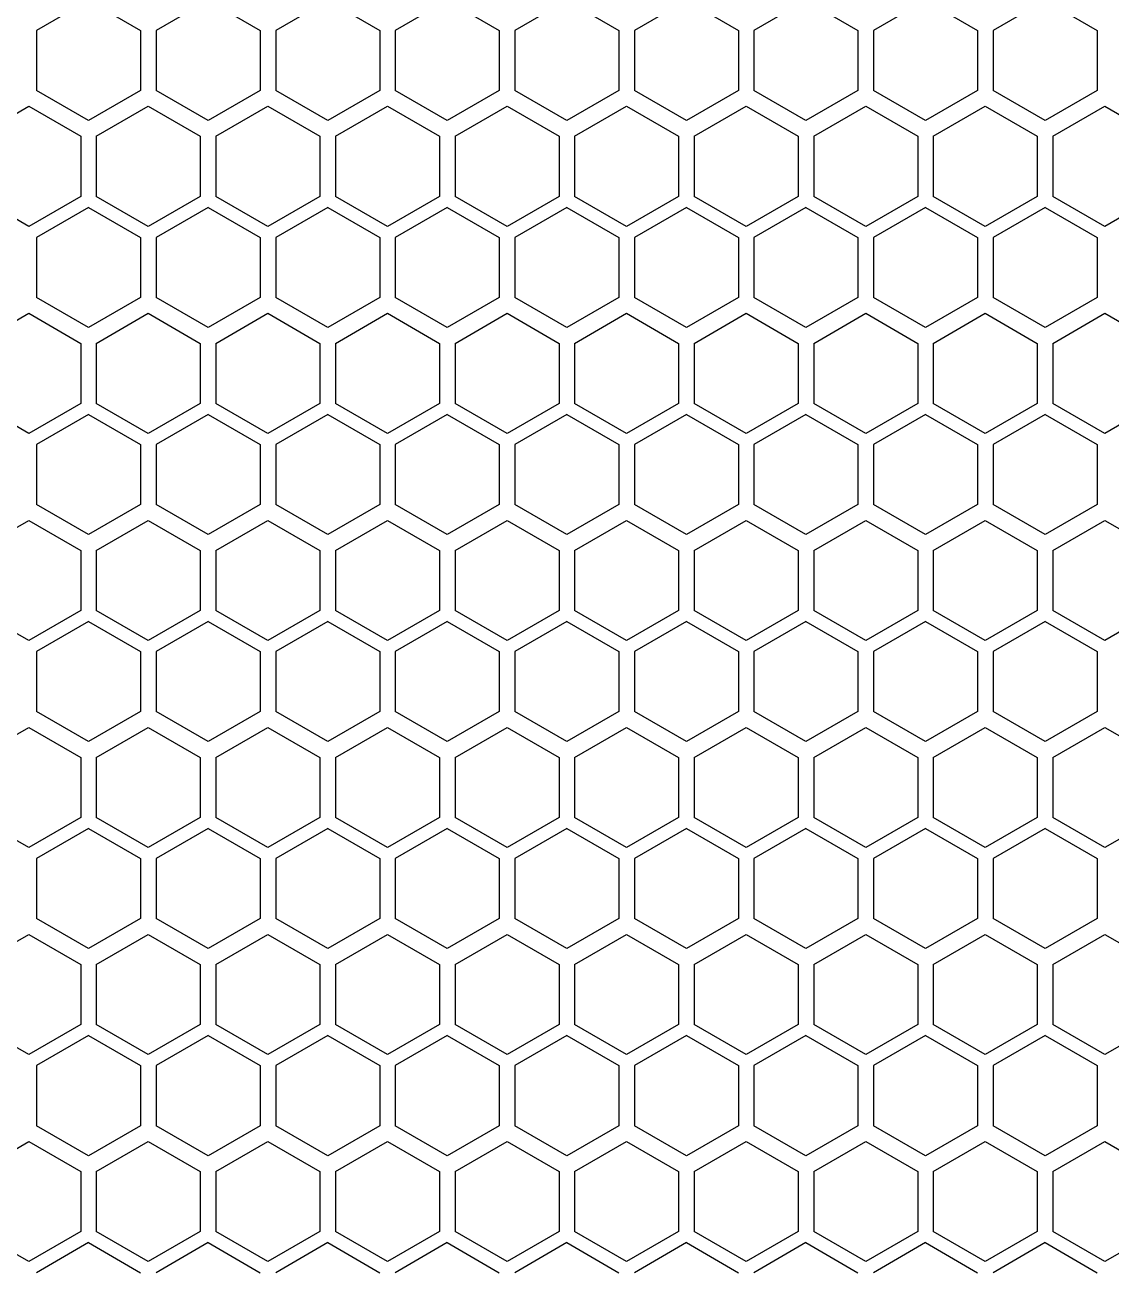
# Model space of a CAD drawing. Header units: millimetres. Extents: x 55614 to 110757, y -66981 to -47484.
# Drawn here: x 77966.1 to 78049.7, y -50404.2 to -50308.6 of the extents above; entities that cross this region are included whole.
import ezdxf

# ---------------------------------------------------------------- set-up
doc = ezdxf.new("R2010")
doc.units = ezdxf.units.MM
doc.layers.add('4215-0412-2-1_0', color=7, linetype='Continuous')
doc.layers.add('THICK', color=7, linetype='Continuous', lineweight=0)

# ---------------------------------------------------------------- blocks, each defined once
blk = doc.blocks.new('RU67I6756')
at = {"layer": '4215-0412-2-1_0', "color": 0, "linetype": 'Continuous'}
for p, q in [((24671.858, 16483.774), (24667.857, 16481.464)), ((24671.858, 16483.774), (24675.859, 16481.464)), ((24681.058, 16483.774), (24677.057, 16481.464)), ((24681.058, 16483.774), (24685.059, 16481.464)), ((24690.258, 16483.774), (24686.257, 16481.464)), ((24690.258, 16483.774), (24694.259, 16481.464)), ((24699.458, 16483.774), (24695.457, 16481.464)), ((24699.458, 16483.774), (24703.459, 16481.464)), ((24708.658, 16483.774), (24704.657, 16481.464)), ((24708.658, 16483.774), (24712.659, 16481.464)), ((24717.858, 16483.774), (24713.857, 16481.464)), ((24717.858, 16483.774), (24721.859, 16481.464)), ((24727.058, 16483.774), (24723.057, 16481.464)), ((24727.058, 16483.774), (24731.059, 16481.464)), ((24736.258, 16483.774), (24732.257, 16481.464)), ((24736.258, 16483.774), (24740.259, 16481.464)), ((24745.458, 16483.774), (24741.457, 16481.464)), ((24745.458, 16483.774), (24749.459, 16481.464)), ((24667.857, 16481.464), (24667.857, 16476.844)), ((24675.859, 16481.464), (24675.859, 16476.844)), ((24677.057, 16481.464), (24677.057, 16476.844)), ((24685.059, 16481.464), (24685.059, 16476.844)), ((24686.257, 16481.464), (24686.257, 16476.844)), ((24694.259, 16481.464), (24694.259, 16476.844)), ((24695.457, 16481.464), (24695.457, 16476.844)), ((24703.459, 16481.464), (24703.459, 16476.844)), ((24704.657, 16481.464), (24704.657, 16476.844)), ((24712.659, 16481.464), (24712.659, 16476.844)), ((24713.857, 16481.464), (24713.857, 16476.844)), ((24721.859, 16481.464), (24721.859, 16476.844)), ((24723.057, 16481.464), (24723.057, 16476.844)), ((24731.059, 16481.464), (24731.059, 16476.844)), ((24732.257, 16481.464), (24732.257, 16476.844)), ((24740.259, 16481.464), (24740.259, 16476.844)), ((24741.457, 16481.464), (24741.457, 16476.844)), ((24749.459, 16481.464), (24749.459, 16476.844)), ((24671.858, 16474.534), (24667.857, 16476.844)), ((24675.859, 16476.844), (24671.858, 16474.534)), ((24681.058, 16474.534), (24677.057, 16476.844)), ((24685.059, 16476.844), (24681.058, 16474.534)), ((24690.258, 16474.534), (24686.257, 16476.844)), ((24694.259, 16476.844), (24690.258, 16474.534)), ((24699.458, 16474.534), (24695.457, 16476.844)), ((24703.459, 16476.844), (24699.458, 16474.534)), ((24708.658, 16474.534), (24704.657, 16476.844)), ((24712.659, 16476.844), (24708.658, 16474.534)), ((24717.858, 16474.534), (24713.857, 16476.844)), ((24721.859, 16476.844), (24717.858, 16474.534)), ((24727.058, 16474.534), (24723.057, 16476.844)), ((24731.059, 16476.844), (24727.058, 16474.534)), ((24736.258, 16474.534), (24732.257, 16476.844)), ((24740.259, 16476.844), (24736.258, 16474.534)), ((24745.458, 16474.534), (24741.457, 16476.844)), ((24749.459, 16476.844), (24745.458, 16474.534)), ((24663.257, 16473.314), (24667.258, 16475.624)), ((24667.258, 16475.624), (24671.259, 16473.314)), ((24672.457, 16473.314), (24676.458, 16475.624)), ((24676.458, 16475.624), (24680.459, 16473.314)), ((24681.657, 16473.314), (24685.658, 16475.624)), ((24685.658, 16475.624), (24689.659, 16473.314)), ((24690.857, 16473.314), (24694.858, 16475.624)), ((24694.858, 16475.624), (24698.859, 16473.314)), ((24700.057, 16473.314), (24704.058, 16475.624)), ((24704.058, 16475.624), (24708.059, 16473.314)), ((24709.257, 16473.314), (24713.258, 16475.624)), ((24713.258, 16475.624), (24717.259, 16473.314)), ((24718.457, 16473.314), (24722.458, 16475.624)), ((24722.458, 16475.624), (24726.459, 16473.314)), ((24727.657, 16473.314), (24731.658, 16475.624)), ((24731.658, 16475.624), (24735.659, 16473.314)), ((24736.857, 16473.314), (24740.858, 16475.624)), ((24740.858, 16475.624), (24744.859, 16473.314)), ((24746.057, 16473.314), (24750.058, 16475.624)), ((24750.058, 16475.624), (24754.059, 16473.314)), ((24671.259, 16473.314), (24671.259, 16468.694)), ((24672.457, 16473.314), (24672.457, 16468.694)), ((24680.459, 16473.314), (24680.459, 16468.694)), ((24681.657, 16473.314), (24681.657, 16468.694)), ((24689.659, 16473.314), (24689.659, 16468.694)), ((24690.857, 16473.314), (24690.857, 16468.694)), ((24698.859, 16473.314), (24698.859, 16468.694)), ((24700.057, 16473.314), (24700.057, 16468.694)), ((24708.059, 16473.314), (24708.059, 16468.694)), ((24709.257, 16473.314), (24709.257, 16468.694)), ((24717.259, 16473.314), (24717.259, 16468.694)), ((24718.457, 16473.314), (24718.457, 16468.694)), ((24726.459, 16473.314), (24726.459, 16468.694)), ((24727.657, 16473.314), (24727.657, 16468.694)), ((24735.659, 16473.314), (24735.659, 16468.694)), ((24736.857, 16473.314), (24736.857, 16468.694)), ((24744.859, 16473.314), (24744.859, 16468.694)), ((24746.057, 16473.314), (24746.057, 16468.694)), ((24667.258, 16466.384), (24663.257, 16468.694)), ((24671.259, 16468.694), (24667.258, 16466.384)), ((24676.458, 16466.384), (24672.457, 16468.694)), ((24680.459, 16468.694), (24676.458, 16466.384)), ((24685.658, 16466.384), (24681.657, 16468.694)), ((24689.659, 16468.694), (24685.658, 16466.384)), ((24694.858, 16466.384), (24690.857, 16468.694)), ((24698.859, 16468.694), (24694.858, 16466.384)), ((24704.058, 16466.384), (24700.057, 16468.694)), ((24708.059, 16468.694), (24704.058, 16466.384)), ((24713.258, 16466.384), (24709.257, 16468.694)), ((24717.259, 16468.694), (24713.258, 16466.384)), ((24722.458, 16466.384), (24718.457, 16468.694)), ((24726.459, 16468.694), (24722.458, 16466.384)), ((24731.658, 16466.384), (24727.657, 16468.694)), ((24735.659, 16468.694), (24731.658, 16466.384)), ((24740.858, 16466.384), (24736.857, 16468.694)), ((24744.859, 16468.694), (24740.858, 16466.384)), ((24750.058, 16466.384), (24746.057, 16468.694)), ((24754.059, 16468.694), (24750.058, 16466.384)), ((24671.858, 16467.844), (24667.857, 16465.534)), ((24671.858, 16467.844), (24675.859, 16465.534)), ((24681.058, 16467.844), (24677.057, 16465.534)), ((24681.058, 16467.844), (24685.059, 16465.534)), ((24690.258, 16467.844), (24686.257, 16465.534)), ((24690.258, 16467.844), (24694.259, 16465.534)), ((24699.458, 16467.844), (24695.457, 16465.534)), ((24699.458, 16467.844), (24703.459, 16465.534)), ((24708.658, 16467.844), (24704.657, 16465.534)), ((24708.658, 16467.844), (24712.659, 16465.534)), ((24717.858, 16467.844), (24713.857, 16465.534)), ((24717.858, 16467.844), (24721.859, 16465.534)), ((24727.058, 16467.844), (24723.057, 16465.534)), ((24727.058, 16467.844), (24731.059, 16465.534)), ((24736.258, 16467.844), (24732.257, 16465.534)), ((24736.258, 16467.844), (24740.259, 16465.534)), ((24745.458, 16467.844), (24741.457, 16465.534)), ((24745.458, 16467.844), (24749.459, 16465.534)), ((24667.857, 16465.534), (24667.857, 16460.914)), ((24675.859, 16465.534), (24675.859, 16460.914)), ((24677.057, 16465.534), (24677.057, 16460.914)), ((24685.059, 16465.534), (24685.059, 16460.914)), ((24686.257, 16465.534), (24686.257, 16460.914)), ((24694.259, 16465.534), (24694.259, 16460.914)), ((24695.457, 16465.534), (24695.457, 16460.914)), ((24703.459, 16465.534), (24703.459, 16460.914)), ((24704.657, 16465.534), (24704.657, 16460.914)), ((24712.659, 16465.534), (24712.659, 16460.914)), ((24713.857, 16465.534), (24713.857, 16460.914)), ((24721.859, 16465.534), (24721.859, 16460.914)), ((24723.057, 16465.534), (24723.057, 16460.914)), ((24731.059, 16465.534), (24731.059, 16460.914)), ((24732.257, 16465.534), (24732.257, 16460.914)), ((24740.259, 16465.534), (24740.259, 16460.914)), ((24741.457, 16465.534), (24741.457, 16460.914)), ((24749.459, 16465.534), (24749.459, 16460.914)), ((24671.858, 16458.604), (24667.857, 16460.914)), ((24675.859, 16460.914), (24671.858, 16458.604)), ((24681.058, 16458.604), (24677.057, 16460.914)), ((24685.059, 16460.914), (24681.058, 16458.604)), ((24690.258, 16458.604), (24686.257, 16460.914)), ((24694.259, 16460.914), (24690.258, 16458.604)), ((24699.458, 16458.604), (24695.457, 16460.914)), ((24703.459, 16460.914), (24699.458, 16458.604)), ((24708.658, 16458.604), (24704.657, 16460.914)), ((24712.659, 16460.914), (24708.658, 16458.604)), ((24717.858, 16458.604), (24713.857, 16460.914)), ((24721.859, 16460.914), (24717.858, 16458.604)), ((24727.058, 16458.604), (24723.057, 16460.914)), ((24731.059, 16460.914), (24727.058, 16458.604)), ((24736.258, 16458.604), (24732.257, 16460.914)), ((24740.259, 16460.914), (24736.258, 16458.604)), ((24745.458, 16458.604), (24741.457, 16460.914)), ((24749.459, 16460.914), (24745.458, 16458.604)), ((24663.257, 16457.384), (24667.258, 16459.694)), ((24667.258, 16459.694), (24671.259, 16457.384)), ((24672.457, 16457.384), (24676.458, 16459.694)), ((24676.458, 16459.694), (24680.459, 16457.384)), ((24681.657, 16457.384), (24685.658, 16459.694)), ((24685.658, 16459.694), (24689.659, 16457.384)), ((24690.857, 16457.384), (24694.858, 16459.694)), ((24694.858, 16459.694), (24698.859, 16457.384)), ((24700.057, 16457.384), (24704.058, 16459.694)), ((24704.058, 16459.694), (24708.059, 16457.384)), ((24709.257, 16457.384), (24713.258, 16459.694)), ((24713.258, 16459.694), (24717.259, 16457.384)), ((24718.457, 16457.384), (24722.458, 16459.694)), ((24722.458, 16459.694), (24726.459, 16457.384)), ((24727.657, 16457.384), (24731.658, 16459.694)), ((24731.658, 16459.694), (24735.659, 16457.384)), ((24736.857, 16457.384), (24740.858, 16459.694)), ((24740.858, 16459.694), (24744.859, 16457.384)), ((24746.057, 16457.384), (24750.058, 16459.694)), ((24750.058, 16459.694), (24754.059, 16457.384)), ((24671.259, 16457.384), (24671.259, 16452.764)), ((24672.457, 16457.384), (24672.457, 16452.764)), ((24680.459, 16457.384), (24680.459, 16452.764)), ((24681.657, 16457.384), (24681.657, 16452.764)), ((24689.659, 16457.384), (24689.659, 16452.764)), ((24690.857, 16457.384), (24690.857, 16452.764)), ((24698.859, 16457.384), (24698.859, 16452.764)), ((24700.057, 16457.384), (24700.057, 16452.764)), ((24708.059, 16457.384), (24708.059, 16452.764)), ((24709.257, 16457.384), (24709.257, 16452.764)), ((24717.259, 16457.384), (24717.259, 16452.764)), ((24718.457, 16457.384), (24718.457, 16452.764)), ((24726.459, 16457.384), (24726.459, 16452.764)), ((24727.657, 16457.384), (24727.657, 16452.764)), ((24735.659, 16457.384), (24735.659, 16452.764)), ((24736.857, 16457.384), (24736.857, 16452.764)), ((24744.859, 16457.384), (24744.859, 16452.764)), ((24746.057, 16457.384), (24746.057, 16452.764)), ((24667.258, 16450.454), (24663.257, 16452.764)), ((24671.259, 16452.764), (24667.258, 16450.454)), ((24676.458, 16450.454), (24672.457, 16452.764)), ((24680.459, 16452.764), (24676.458, 16450.454)), ((24685.658, 16450.454), (24681.657, 16452.764)), ((24689.659, 16452.764), (24685.658, 16450.454)), ((24694.858, 16450.454), (24690.857, 16452.764)), ((24698.859, 16452.764), (24694.858, 16450.454)), ((24704.058, 16450.454), (24700.057, 16452.764)), ((24708.059, 16452.764), (24704.058, 16450.454)), ((24713.258, 16450.454), (24709.257, 16452.764)), ((24717.259, 16452.764), (24713.258, 16450.454)), ((24722.458, 16450.454), (24718.457, 16452.764)), ((24726.459, 16452.764), (24722.458, 16450.454)), ((24731.658, 16450.454), (24727.657, 16452.764)), ((24735.659, 16452.764), (24731.658, 16450.454)), ((24740.858, 16450.454), (24736.857, 16452.764)), ((24744.859, 16452.764), (24740.858, 16450.454)), ((24750.058, 16450.454), (24746.057, 16452.764)), ((24754.059, 16452.764), (24750.058, 16450.454)), ((24671.858, 16451.914), (24667.857, 16449.604)), ((24671.858, 16451.914), (24675.859, 16449.604)), ((24681.058, 16451.914), (24677.057, 16449.604)), ((24681.058, 16451.914), (24685.059, 16449.604)), ((24690.258, 16451.914), (24686.257, 16449.604)), ((24690.258, 16451.914), (24694.259, 16449.604)), ((24699.458, 16451.914), (24695.457, 16449.604)), ((24699.458, 16451.914), (24703.459, 16449.604)), ((24708.658, 16451.914), (24704.657, 16449.604)), ((24708.658, 16451.914), (24712.659, 16449.604)), ((24717.858, 16451.914), (24713.857, 16449.604)), ((24717.858, 16451.914), (24721.859, 16449.604)), ((24727.058, 16451.914), (24723.057, 16449.604)), ((24727.058, 16451.914), (24731.059, 16449.604)), ((24736.258, 16451.914), (24732.257, 16449.604)), ((24736.258, 16451.914), (24740.259, 16449.604)), ((24745.458, 16451.914), (24741.457, 16449.604)), ((24745.458, 16451.914), (24749.459, 16449.604)), ((24667.857, 16449.604), (24667.857, 16444.984)), ((24675.859, 16449.604), (24675.859, 16444.984)), ((24677.057, 16449.604), (24677.057, 16444.984)), ((24685.059, 16449.604), (24685.059, 16444.984)), ((24686.257, 16449.604), (24686.257, 16444.984)), ((24694.259, 16449.604), (24694.259, 16444.984)), ((24695.457, 16449.604), (24695.457, 16444.984)), ((24703.459, 16449.604), (24703.459, 16444.984)), ((24704.657, 16449.604), (24704.657, 16444.984)), ((24712.659, 16449.604), (24712.659, 16444.984)), ((24713.857, 16449.604), (24713.857, 16444.984)), ((24721.859, 16449.604), (24721.859, 16444.984)), ((24723.057, 16449.604), (24723.057, 16444.984)), ((24731.059, 16449.604), (24731.059, 16444.984)), ((24732.257, 16449.604), (24732.257, 16444.984)), ((24740.259, 16449.604), (24740.259, 16444.984)), ((24741.457, 16449.604), (24741.457, 16444.984)), ((24749.459, 16449.604), (24749.459, 16444.984)), ((24671.858, 16442.674), (24667.857, 16444.984)), ((24675.859, 16444.984), (24671.858, 16442.674)), ((24681.058, 16442.674), (24677.057, 16444.984)), ((24685.059, 16444.984), (24681.058, 16442.674)), ((24690.258, 16442.674), (24686.257, 16444.984)), ((24694.259, 16444.984), (24690.258, 16442.674)), ((24699.458, 16442.674), (24695.457, 16444.984)), ((24703.459, 16444.984), (24699.458, 16442.674)), ((24708.658, 16442.674), (24704.657, 16444.984)), ((24712.659, 16444.984), (24708.658, 16442.674)), ((24717.858, 16442.674), (24713.857, 16444.984)), ((24721.859, 16444.984), (24717.858, 16442.674)), ((24727.058, 16442.674), (24723.057, 16444.984)), ((24731.059, 16444.984), (24727.058, 16442.674)), ((24736.258, 16442.674), (24732.257, 16444.984)), ((24740.259, 16444.984), (24736.258, 16442.674)), ((24745.458, 16442.674), (24741.457, 16444.984)), ((24749.459, 16444.984), (24745.458, 16442.674)), ((24663.257, 16441.454), (24667.258, 16443.764)), ((24667.258, 16443.764), (24671.259, 16441.454)), ((24672.457, 16441.454), (24676.458, 16443.764)), ((24676.458, 16443.764), (24680.459, 16441.454)), ((24681.657, 16441.454), (24685.658, 16443.764)), ((24685.658, 16443.764), (24689.659, 16441.454)), ((24690.857, 16441.454), (24694.858, 16443.764)), ((24694.858, 16443.764), (24698.859, 16441.454)), ((24700.057, 16441.454), (24704.058, 16443.764)), ((24704.058, 16443.764), (24708.059, 16441.454)), ((24709.257, 16441.454), (24713.258, 16443.764)), ((24713.258, 16443.764), (24717.259, 16441.454)), ((24718.457, 16441.454), (24722.458, 16443.764)), ((24722.458, 16443.764), (24726.459, 16441.454)), ((24727.657, 16441.454), (24731.658, 16443.764)), ((24731.658, 16443.764), (24735.659, 16441.454)), ((24736.857, 16441.454), (24740.858, 16443.764)), ((24740.858, 16443.764), (24744.859, 16441.454)), ((24746.057, 16441.454), (24750.058, 16443.764)), ((24750.058, 16443.764), (24754.059, 16441.454)), ((24671.259, 16441.454), (24671.259, 16436.834)), ((24672.457, 16441.454), (24672.457, 16436.834)), ((24680.459, 16441.454), (24680.459, 16436.834)), ((24681.657, 16441.454), (24681.657, 16436.834)), ((24689.659, 16441.454), (24689.659, 16436.834)), ((24690.857, 16441.454), (24690.857, 16436.834)), ((24698.859, 16441.454), (24698.859, 16436.834)), ((24700.057, 16441.454), (24700.057, 16436.834)), ((24708.059, 16441.454), (24708.059, 16436.834)), ((24709.257, 16441.454), (24709.257, 16436.834)), ((24717.259, 16441.454), (24717.259, 16436.834)), ((24718.457, 16441.454), (24718.457, 16436.834)), ((24726.459, 16441.454), (24726.459, 16436.834)), ((24727.657, 16441.454), (24727.657, 16436.834)), ((24735.659, 16441.454), (24735.659, 16436.834)), ((24736.857, 16441.454), (24736.857, 16436.834)), ((24744.859, 16441.454), (24744.859, 16436.834)), ((24746.057, 16441.454), (24746.057, 16436.834)), ((24667.258, 16434.524), (24663.257, 16436.834)), ((24671.259, 16436.834), (24667.258, 16434.524)), ((24671.858, 16435.984), (24667.857, 16433.674)), ((24671.858, 16435.984), (24675.859, 16433.674)), ((24676.458, 16434.524), (24672.457, 16436.834)), ((24680.459, 16436.834), (24676.458, 16434.524)), ((24681.058, 16435.984), (24677.057, 16433.674)), ((24681.058, 16435.984), (24685.059, 16433.674)), ((24685.658, 16434.524), (24681.657, 16436.834)), ((24689.659, 16436.834), (24685.658, 16434.524)), ((24690.258, 16435.984), (24686.257, 16433.674)), ((24690.258, 16435.984), (24694.259, 16433.674)), ((24694.858, 16434.524), (24690.857, 16436.834)), ((24698.859, 16436.834), (24694.858, 16434.524)), ((24699.458, 16435.984), (24695.457, 16433.674)), ((24699.458, 16435.984), (24703.459, 16433.674)), ((24704.058, 16434.524), (24700.057, 16436.834)), ((24708.059, 16436.834), (24704.058, 16434.524)), ((24708.658, 16435.984), (24704.657, 16433.674)), ((24708.658, 16435.984), (24712.659, 16433.674)), ((24713.258, 16434.524), (24709.257, 16436.834)), ((24717.259, 16436.834), (24713.258, 16434.524)), ((24717.858, 16435.984), (24713.857, 16433.674)), ((24717.858, 16435.984), (24721.859, 16433.674)), ((24722.458, 16434.524), (24718.457, 16436.834)), ((24726.459, 16436.834), (24722.458, 16434.524)), ((24727.058, 16435.984), (24723.057, 16433.674)), ((24727.058, 16435.984), (24731.059, 16433.674)), ((24731.658, 16434.524), (24727.657, 16436.834)), ((24735.659, 16436.834), (24731.658, 16434.524)), ((24736.258, 16435.984), (24732.257, 16433.674)), ((24736.258, 16435.984), (24740.259, 16433.674)), ((24740.858, 16434.524), (24736.857, 16436.834)), ((24744.859, 16436.834), (24740.858, 16434.524)), ((24745.458, 16435.984), (24741.457, 16433.674)), ((24745.458, 16435.984), (24749.459, 16433.674)), ((24750.058, 16434.524), (24746.057, 16436.834)), ((24754.059, 16436.834), (24750.058, 16434.524)), ((24667.857, 16433.674), (24667.857, 16429.054)), ((24675.859, 16433.674), (24675.859, 16429.054)), ((24677.057, 16433.674), (24677.057, 16429.054)), ((24685.059, 16433.674), (24685.059, 16429.054)), ((24686.257, 16433.674), (24686.257, 16429.054)), ((24694.259, 16433.674), (24694.259, 16429.054)), ((24695.457, 16433.674), (24695.457, 16429.054)), ((24703.459, 16433.674), (24703.459, 16429.054)), ((24704.657, 16433.674), (24704.657, 16429.054)), ((24712.659, 16433.674), (24712.659, 16429.054)), ((24713.857, 16433.674), (24713.857, 16429.054)), ((24721.859, 16433.674), (24721.859, 16429.054)), ((24723.057, 16433.674), (24723.057, 16429.054)), ((24731.059, 16433.674), (24731.059, 16429.054)), ((24732.257, 16433.674), (24732.257, 16429.054)), ((24740.259, 16433.674), (24740.259, 16429.054)), ((24741.457, 16433.674), (24741.457, 16429.054)), ((24749.459, 16433.674), (24749.459, 16429.054)), ((24671.858, 16426.744), (24667.857, 16429.054)), ((24675.859, 16429.054), (24671.858, 16426.744)), ((24681.058, 16426.744), (24677.057, 16429.054)), ((24685.059, 16429.054), (24681.058, 16426.744)), ((24690.258, 16426.744), (24686.257, 16429.054)), ((24694.259, 16429.054), (24690.258, 16426.744)), ((24699.458, 16426.744), (24695.457, 16429.054)), ((24703.459, 16429.054), (24699.458, 16426.744)), ((24708.658, 16426.744), (24704.657, 16429.054)), ((24712.659, 16429.054), (24708.658, 16426.744)), ((24717.858, 16426.744), (24713.857, 16429.054)), ((24721.859, 16429.054), (24717.858, 16426.744)), ((24727.058, 16426.744), (24723.057, 16429.054)), ((24731.059, 16429.054), (24727.058, 16426.744)), ((24736.258, 16426.744), (24732.257, 16429.054)), ((24740.259, 16429.054), (24736.258, 16426.744)), ((24745.458, 16426.744), (24741.457, 16429.054)), ((24749.459, 16429.054), (24745.458, 16426.744)), ((24663.257, 16425.524), (24667.258, 16427.834)), ((24667.258, 16427.834), (24671.259, 16425.524)), ((24672.457, 16425.524), (24676.458, 16427.834)), ((24676.458, 16427.834), (24680.459, 16425.524)), ((24681.657, 16425.524), (24685.658, 16427.834)), ((24685.658, 16427.834), (24689.659, 16425.524)), ((24690.857, 16425.524), (24694.858, 16427.834)), ((24694.858, 16427.834), (24698.859, 16425.524)), ((24700.057, 16425.524), (24704.058, 16427.834)), ((24704.058, 16427.834), (24708.059, 16425.524)), ((24709.257, 16425.524), (24713.258, 16427.834)), ((24713.258, 16427.834), (24717.259, 16425.524)), ((24718.457, 16425.524), (24722.458, 16427.834)), ((24722.458, 16427.834), (24726.459, 16425.524)), ((24727.657, 16425.524), (24731.658, 16427.834)), ((24731.658, 16427.834), (24735.659, 16425.524)), ((24736.857, 16425.524), (24740.858, 16427.834)), ((24740.858, 16427.834), (24744.859, 16425.524)), ((24746.057, 16425.524), (24750.058, 16427.834)), ((24750.058, 16427.834), (24754.059, 16425.524)), ((24671.259, 16425.524), (24671.259, 16420.904)), ((24672.457, 16425.524), (24672.457, 16420.904)), ((24680.459, 16425.524), (24680.459, 16420.904)), ((24681.657, 16425.524), (24681.657, 16420.904)), ((24689.659, 16425.524), (24689.659, 16420.904)), ((24690.857, 16425.524), (24690.857, 16420.904)), ((24698.859, 16425.524), (24698.859, 16420.904)), ((24700.057, 16425.524), (24700.057, 16420.904)), ((24708.059, 16425.524), (24708.059, 16420.904)), ((24709.257, 16425.524), (24709.257, 16420.904)), ((24717.259, 16425.524), (24717.259, 16420.904)), ((24718.457, 16425.524), (24718.457, 16420.904)), ((24726.459, 16425.524), (24726.459, 16420.904)), ((24727.657, 16425.524), (24727.657, 16420.904)), ((24735.659, 16425.524), (24735.659, 16420.904)), ((24736.857, 16425.524), (24736.857, 16420.904)), ((24744.859, 16425.524), (24744.859, 16420.904)), ((24746.057, 16425.524), (24746.057, 16420.904)), ((24667.258, 16418.594), (24663.257, 16420.904)), ((24671.259, 16420.904), (24667.258, 16418.594)), ((24676.458, 16418.594), (24672.457, 16420.904)), ((24680.459, 16420.904), (24676.458, 16418.594)), ((24685.658, 16418.594), (24681.657, 16420.904)), ((24689.659, 16420.904), (24685.658, 16418.594)), ((24694.858, 16418.594), (24690.857, 16420.904)), ((24698.859, 16420.904), (24694.858, 16418.594)), ((24704.058, 16418.594), (24700.057, 16420.904)), ((24708.059, 16420.904), (24704.058, 16418.594)), ((24713.258, 16418.594), (24709.257, 16420.904)), ((24717.259, 16420.904), (24713.258, 16418.594)), ((24722.458, 16418.594), (24718.457, 16420.904)), ((24726.459, 16420.904), (24722.458, 16418.594)), ((24731.658, 16418.594), (24727.657, 16420.904)), ((24735.659, 16420.904), (24731.658, 16418.594)), ((24740.858, 16418.594), (24736.857, 16420.904)), ((24744.859, 16420.904), (24740.858, 16418.594)), ((24750.058, 16418.594), (24746.057, 16420.904)), ((24754.059, 16420.904), (24750.058, 16418.594)), ((24671.858, 16420.054), (24667.857, 16417.744)), ((24671.858, 16420.054), (24675.859, 16417.744)), ((24681.058, 16420.054), (24677.057, 16417.744)), ((24681.058, 16420.054), (24685.059, 16417.744)), ((24690.258, 16420.054), (24686.257, 16417.744)), ((24690.258, 16420.054), (24694.259, 16417.744)), ((24699.458, 16420.054), (24695.457, 16417.744)), ((24699.458, 16420.054), (24703.459, 16417.744)), ((24708.658, 16420.054), (24704.657, 16417.744)), ((24708.658, 16420.054), (24712.659, 16417.744)), ((24717.858, 16420.054), (24713.857, 16417.744)), ((24717.858, 16420.054), (24721.859, 16417.744)), ((24727.058, 16420.054), (24723.057, 16417.744)), ((24727.058, 16420.054), (24731.059, 16417.744)), ((24736.258, 16420.054), (24732.257, 16417.744)), ((24736.258, 16420.054), (24740.259, 16417.744)), ((24745.458, 16420.054), (24741.457, 16417.744)), ((24745.458, 16420.054), (24749.459, 16417.744)), ((24667.857, 16417.744), (24667.857, 16413.124)), ((24675.859, 16417.744), (24675.859, 16413.124)), ((24677.057, 16417.744), (24677.057, 16413.124)), ((24685.059, 16417.744), (24685.059, 16413.124)), ((24686.257, 16417.744), (24686.257, 16413.124)), ((24694.259, 16417.744), (24694.259, 16413.124)), ((24695.457, 16417.744), (24695.457, 16413.124)), ((24703.459, 16417.744), (24703.459, 16413.124)), ((24704.657, 16417.744), (24704.657, 16413.124)), ((24712.659, 16417.744), (24712.659, 16413.124)), ((24713.857, 16417.744), (24713.857, 16413.124)), ((24721.859, 16417.744), (24721.859, 16413.124)), ((24723.057, 16417.744), (24723.057, 16413.124)), ((24731.059, 16417.744), (24731.059, 16413.124)), ((24732.257, 16417.744), (24732.257, 16413.124)), ((24740.259, 16417.744), (24740.259, 16413.124)), ((24741.457, 16417.744), (24741.457, 16413.124)), ((24749.459, 16417.744), (24749.459, 16413.124)), ((24671.858, 16410.814), (24667.857, 16413.124)), ((24675.859, 16413.124), (24671.858, 16410.814)), ((24681.058, 16410.814), (24677.057, 16413.124)), ((24685.059, 16413.124), (24681.058, 16410.814)), ((24690.258, 16410.814), (24686.257, 16413.124)), ((24694.259, 16413.124), (24690.258, 16410.814)), ((24699.458, 16410.814), (24695.457, 16413.124)), ((24703.459, 16413.124), (24699.458, 16410.814)), ((24708.658, 16410.814), (24704.657, 16413.124)), ((24712.659, 16413.124), (24708.658, 16410.814)), ((24717.858, 16410.814), (24713.857, 16413.124)), ((24721.859, 16413.124), (24717.858, 16410.814)), ((24727.058, 16410.814), (24723.057, 16413.124)), ((24731.059, 16413.124), (24727.058, 16410.814)), ((24736.258, 16410.814), (24732.257, 16413.124)), ((24740.259, 16413.124), (24736.258, 16410.814)), ((24745.458, 16410.814), (24741.457, 16413.124)), ((24749.459, 16413.124), (24745.458, 16410.814)), ((24663.257, 16409.594), (24667.258, 16411.904)), ((24667.258, 16411.904), (24671.259, 16409.594)), ((24672.457, 16409.594), (24676.458, 16411.904)), ((24676.458, 16411.904), (24680.459, 16409.594)), ((24681.657, 16409.594), (24685.658, 16411.904)), ((24685.658, 16411.904), (24689.659, 16409.594)), ((24690.857, 16409.594), (24694.858, 16411.904)), ((24694.858, 16411.904), (24698.859, 16409.594)), ((24700.057, 16409.594), (24704.058, 16411.904)), ((24704.058, 16411.904), (24708.059, 16409.594)), ((24709.257, 16409.594), (24713.258, 16411.904)), ((24713.258, 16411.904), (24717.259, 16409.594)), ((24718.457, 16409.594), (24722.458, 16411.904)), ((24722.458, 16411.904), (24726.459, 16409.594)), ((24727.657, 16409.594), (24731.658, 16411.904)), ((24731.658, 16411.904), (24735.659, 16409.594)), ((24736.857, 16409.594), (24740.858, 16411.904)), ((24740.858, 16411.904), (24744.859, 16409.594)), ((24746.057, 16409.594), (24750.058, 16411.904)), ((24750.058, 16411.904), (24754.059, 16409.594)), ((24671.259, 16409.594), (24671.259, 16404.974)), ((24672.457, 16409.594), (24672.457, 16404.974)), ((24680.459, 16409.594), (24680.459, 16404.974)), ((24681.657, 16409.594), (24681.657, 16404.974)), ((24689.659, 16409.594), (24689.659, 16404.974)), ((24690.857, 16409.594), (24690.857, 16404.974)), ((24698.859, 16409.594), (24698.859, 16404.974)), ((24700.057, 16409.594), (24700.057, 16404.974)), ((24708.059, 16409.594), (24708.059, 16404.974)), ((24709.257, 16409.594), (24709.257, 16404.974)), ((24717.259, 16409.594), (24717.259, 16404.974)), ((24718.457, 16409.594), (24718.457, 16404.974)), ((24726.459, 16409.594), (24726.459, 16404.974)), ((24727.657, 16409.594), (24727.657, 16404.974)), ((24735.659, 16409.594), (24735.659, 16404.974)), ((24736.857, 16409.594), (24736.857, 16404.974)), ((24744.859, 16409.594), (24744.859, 16404.974)), ((24746.057, 16409.594), (24746.057, 16404.974)), ((24667.258, 16402.664), (24663.257, 16404.974)), ((24671.259, 16404.974), (24667.258, 16402.664)), ((24676.458, 16402.664), (24672.457, 16404.974)), ((24680.459, 16404.974), (24676.458, 16402.664)), ((24685.658, 16402.664), (24681.657, 16404.974)), ((24689.659, 16404.974), (24685.658, 16402.664)), ((24694.858, 16402.664), (24690.857, 16404.974)), ((24698.859, 16404.974), (24694.858, 16402.664)), ((24704.058, 16402.664), (24700.057, 16404.974)), ((24708.059, 16404.974), (24704.058, 16402.664)), ((24713.258, 16402.664), (24709.257, 16404.974)), ((24717.259, 16404.974), (24713.258, 16402.664)), ((24722.458, 16402.664), (24718.457, 16404.974)), ((24726.459, 16404.974), (24722.458, 16402.664)), ((24731.658, 16402.664), (24727.657, 16404.974)), ((24735.659, 16404.974), (24731.658, 16402.664)), ((24740.858, 16402.664), (24736.857, 16404.974)), ((24744.859, 16404.974), (24740.858, 16402.664)), ((24750.058, 16402.664), (24746.057, 16404.974)), ((24754.059, 16404.974), (24750.058, 16402.664)), ((24671.858, 16404.124), (24667.857, 16401.814)), ((24671.858, 16404.124), (24675.859, 16401.814)), ((24681.058, 16404.124), (24677.057, 16401.814)), ((24681.058, 16404.124), (24685.059, 16401.814)), ((24690.258, 16404.124), (24686.257, 16401.814)), ((24690.258, 16404.124), (24694.259, 16401.814)), ((24699.458, 16404.124), (24695.457, 16401.814)), ((24699.458, 16404.124), (24703.459, 16401.814)), ((24708.658, 16404.124), (24704.657, 16401.814)), ((24708.658, 16404.124), (24712.659, 16401.814)), ((24717.858, 16404.124), (24713.857, 16401.814)), ((24717.858, 16404.124), (24721.859, 16401.814)), ((24727.058, 16404.124), (24723.057, 16401.814)), ((24727.058, 16404.124), (24731.059, 16401.814)), ((24736.258, 16404.124), (24732.257, 16401.814)), ((24736.258, 16404.124), (24740.259, 16401.814)), ((24745.458, 16404.124), (24741.457, 16401.814)), ((24745.458, 16404.124), (24749.459, 16401.814)), ((24667.857, 16401.814), (24667.857, 16397.194)), ((24675.859, 16401.814), (24675.859, 16397.194)), ((24677.057, 16401.814), (24677.057, 16397.194)), ((24685.059, 16401.814), (24685.059, 16397.194)), ((24686.257, 16401.814), (24686.257, 16397.194)), ((24694.259, 16401.814), (24694.259, 16397.194)), ((24695.457, 16401.814), (24695.457, 16397.194)), ((24703.459, 16401.814), (24703.459, 16397.194)), ((24704.657, 16401.814), (24704.657, 16397.194)), ((24712.659, 16401.814), (24712.659, 16397.194)), ((24713.857, 16401.814), (24713.857, 16397.194)), ((24721.859, 16401.814), (24721.859, 16397.194)), ((24723.057, 16401.814), (24723.057, 16397.194)), ((24731.059, 16401.814), (24731.059, 16397.194)), ((24732.257, 16401.814), (24732.257, 16397.194)), ((24740.259, 16401.814), (24740.259, 16397.194)), ((24741.457, 16401.814), (24741.457, 16397.194)), ((24749.459, 16401.814), (24749.459, 16397.194)), ((24671.858, 16394.884), (24667.857, 16397.194)), ((24675.859, 16397.194), (24671.858, 16394.884)), ((24681.058, 16394.884), (24677.057, 16397.194)), ((24685.059, 16397.194), (24681.058, 16394.884)), ((24690.258, 16394.884), (24686.257, 16397.194)), ((24694.259, 16397.194), (24690.258, 16394.884)), ((24699.458, 16394.884), (24695.457, 16397.194)), ((24703.459, 16397.194), (24699.458, 16394.884)), ((24708.658, 16394.884), (24704.657, 16397.194)), ((24712.659, 16397.194), (24708.658, 16394.884)), ((24717.858, 16394.884), (24713.857, 16397.194)), ((24721.859, 16397.194), (24717.858, 16394.884)), ((24727.058, 16394.884), (24723.057, 16397.194)), ((24731.059, 16397.194), (24727.058, 16394.884)), ((24736.258, 16394.884), (24732.257, 16397.194)), ((24740.259, 16397.194), (24736.258, 16394.884)), ((24745.458, 16394.884), (24741.457, 16397.194)), ((24749.459, 16397.194), (24745.458, 16394.884)), ((24663.257, 16393.664), (24667.258, 16395.974)), ((24667.258, 16395.974), (24671.259, 16393.664)), ((24672.457, 16393.664), (24676.458, 16395.974)), ((24676.458, 16395.974), (24680.459, 16393.664)), ((24681.657, 16393.664), (24685.658, 16395.974)), ((24685.658, 16395.974), (24689.659, 16393.664)), ((24690.857, 16393.664), (24694.858, 16395.974)), ((24694.858, 16395.974), (24698.859, 16393.664)), ((24700.057, 16393.664), (24704.058, 16395.974)), ((24704.058, 16395.974), (24708.059, 16393.664)), ((24709.257, 16393.664), (24713.258, 16395.974)), ((24713.258, 16395.974), (24717.259, 16393.664)), ((24718.457, 16393.664), (24722.458, 16395.974)), ((24722.458, 16395.974), (24726.459, 16393.664)), ((24727.657, 16393.664), (24731.658, 16395.974)), ((24731.658, 16395.974), (24735.659, 16393.664)), ((24736.857, 16393.664), (24740.858, 16395.974)), ((24740.858, 16395.974), (24744.859, 16393.664)), ((24746.057, 16393.664), (24750.058, 16395.974)), ((24750.058, 16395.974), (24754.059, 16393.664)), ((24671.259, 16393.664), (24671.259, 16389.044)), ((24672.457, 16393.664), (24672.457, 16389.044)), ((24680.459, 16393.664), (24680.459, 16389.044)), ((24681.657, 16393.664), (24681.657, 16389.044)), ((24689.659, 16393.664), (24689.659, 16389.044)), ((24690.857, 16393.664), (24690.857, 16389.044)), ((24698.859, 16393.664), (24698.859, 16389.044)), ((24700.057, 16393.664), (24700.057, 16389.044)), ((24708.059, 16393.664), (24708.059, 16389.044)), ((24709.257, 16393.664), (24709.257, 16389.044)), ((24717.259, 16393.664), (24717.259, 16389.044)), ((24718.457, 16393.664), (24718.457, 16389.044)), ((24726.459, 16393.664), (24726.459, 16389.044)), ((24727.657, 16393.664), (24727.657, 16389.044)), ((24735.659, 16393.664), (24735.659, 16389.044)), ((24736.857, 16393.664), (24736.857, 16389.044)), ((24744.859, 16393.664), (24744.859, 16389.044)), ((24746.057, 16393.664), (24746.057, 16389.044)), ((24667.258, 16386.734), (24663.257, 16389.044)), ((24671.259, 16389.044), (24667.258, 16386.734)), ((24671.858, 16388.194), (24667.857, 16385.884)), ((24671.858, 16388.194), (24675.859, 16385.884)), ((24676.458, 16386.734), (24672.457, 16389.044)), ((24680.459, 16389.044), (24676.458, 16386.734)), ((24681.058, 16388.194), (24677.057, 16385.884)), ((24681.058, 16388.194), (24685.059, 16385.884)), ((24685.658, 16386.734), (24681.657, 16389.044)), ((24689.659, 16389.044), (24685.658, 16386.734)), ((24690.258, 16388.194), (24686.257, 16385.884)), ((24690.258, 16388.194), (24694.259, 16385.884)), ((24694.858, 16386.734), (24690.857, 16389.044)), ((24698.859, 16389.044), (24694.858, 16386.734)), ((24699.458, 16388.194), (24695.457, 16385.884)), ((24699.458, 16388.194), (24703.459, 16385.884)), ((24704.058, 16386.734), (24700.057, 16389.044)), ((24708.059, 16389.044), (24704.058, 16386.734)), ((24708.658, 16388.194), (24704.657, 16385.884)), ((24708.658, 16388.194), (24712.659, 16385.884)), ((24713.258, 16386.734), (24709.257, 16389.044)), ((24717.259, 16389.044), (24713.258, 16386.734)), ((24717.858, 16388.194), (24713.857, 16385.884)), ((24717.858, 16388.194), (24721.859, 16385.884)), ((24722.458, 16386.734), (24718.457, 16389.044)), ((24726.459, 16389.044), (24722.458, 16386.734)), ((24727.058, 16388.194), (24723.057, 16385.884)), ((24727.058, 16388.194), (24731.059, 16385.884)), ((24731.658, 16386.734), (24727.657, 16389.044)), ((24735.659, 16389.044), (24731.658, 16386.734)), ((24736.258, 16388.194), (24732.257, 16385.884)), ((24736.258, 16388.194), (24740.259, 16385.884)), ((24740.858, 16386.734), (24736.857, 16389.044)), ((24744.859, 16389.044), (24740.858, 16386.734)), ((24745.458, 16388.194), (24741.457, 16385.884)), ((24745.458, 16388.194), (24749.459, 16385.884)), ((24750.058, 16386.734), (24746.057, 16389.044)), ((24754.059, 16389.044), (24750.058, 16386.734))]:
    blk.add_line(p, q, dxfattribs=at)

msp = doc.modelspace()

# ---------------------------------------------------------------- block references
at = {"layer": 'THICK', "lineweight": -3}
msp.add_blockref('RU67I6756', (53299.141, -66790.529), dxfattribs=at)

doc.saveas('drawing.dxf')
